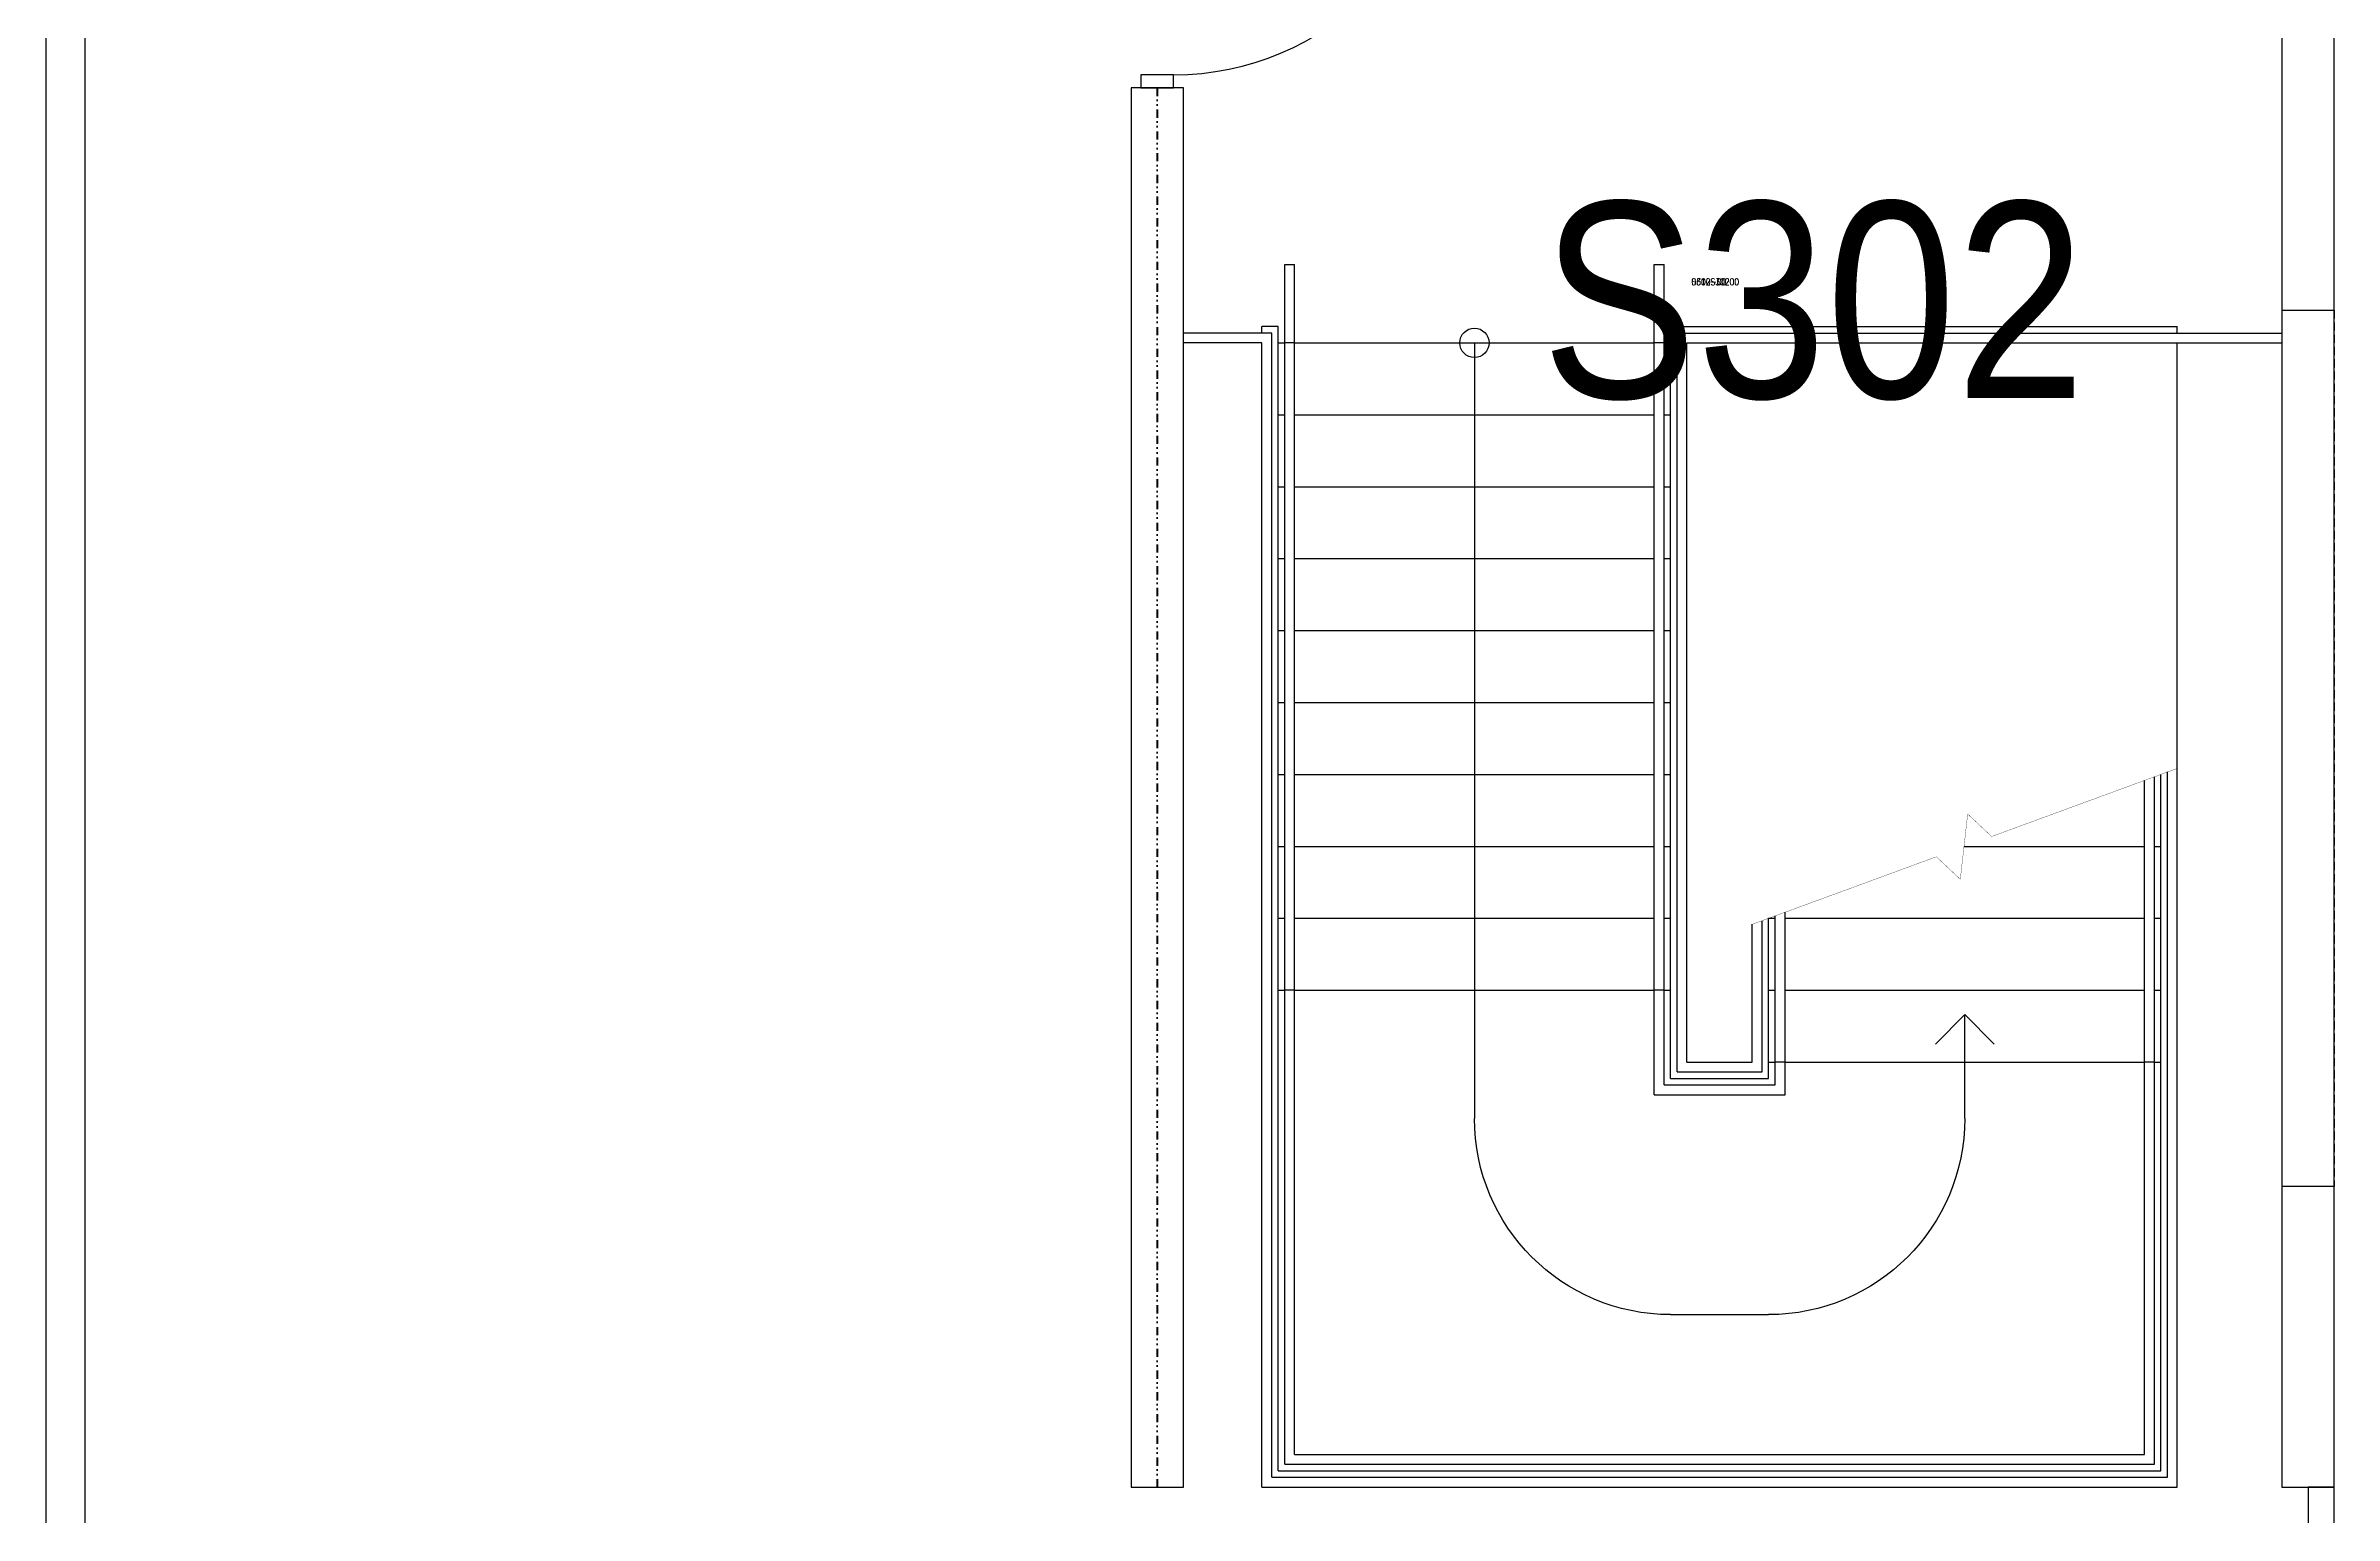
# Model space of a CAD drawing. Header units: inches. Extents: x -2562 to 2562, y -70 to 1203.
# Drawn here: x 2208 to 2558, y 758.7 to 983.4 of the extents above; entities that cross this region are included whole.
import ezdxf

# ---------------------------------------------------------------- set-up
doc = ezdxf.new("R2010")
doc.units = ezdxf.units.IN
doc.header["$LTSCALE"] = 10
doc.header["$MEASUREMENT"] = 0
doc.linetypes.add('DIVIDE', pattern=[1.25, 0.5, -0.25, 0, -0.25, 0, -0.25])
doc.linetypes.add('HIDDEN2', pattern=[0.1875, 0.125, -0.0625])
doc.layers.get('0').update_dxf_attribs({"linetype": 'CONTINUOUS'})
for name, color, linetype in [('A-DOOR', 2, 'CONTINUOUS'), ('A-FLOR', 3, 'CONTINUOUS'), ('A-IDEN-RNUM', 7, 'CONTINUOUS'), ('A-IDEN-SNUM', 4, 'CONTINUOUS'), ('A-IDEN-VNUM', 4, 'CONTINUOUS'), ('A-WALL', 5, 'CONTINUOUS')]:
    doc.layers.add(name, color=color, linetype=linetype)
doc.styles.add('ROOMSNUMBER', font='TXT.SHX', dxfattribs={"height": 1})
doc.styles.add('ROOMVNUMBER', font='arial.ttf', dxfattribs={"width": 0.85, "height": 30})

# ---------------------------------------------------------------- blocks, each defined once
blk = doc.blocks.new('AecRight')
at = {"color": 0, "linetype": 'ByBlock', "lineweight": -2}
for p, q in [((0, 0), (-0.5, 0.5)), ((-0.5, -0.5), (0, 0))]:
    blk.add_line(p, q, dxfattribs=at)
blk = doc.blocks.new('_Small')
at = {"color": 0, "linetype": 'ByBlock', "lineweight": -2}
blk.add_circle((0, 0), 0.25, dxfattribs=at)

msp = doc.modelspace()

# ---------------------------------------------------------------- linework, layer by layer
at = {"layer": 'A-DOOR', "linetype": 'Continuous', "lineweight": -3}
msp.add_lwpolyline([(2375.5, 979), (2375.5, 977), (2380.5, 977), (2380.5, 979)], close=True, dxfattribs=at)
msp.add_arc((2380.5, 1021), 42, 270, 0, dxfattribs=at)
at = {"layer": 'A-FLOR'}
for p, q in [((2397.5, 766.5), (2397.5, 950)), ((2397.5, 950), (2399, 950)), ((2399, 768), (2399, 950)), ((2454, 823), (2454, 950)), ((2454, 950), (2455.5, 950)), ((2455.5, 824.5), (2455.5, 950)), ((2395.5, 939.5), (2381.99, 939.5)), ((2396.5, 940.5), (2394, 940.5)), ((2394, 939.5), (2394, 940.5)), ((2395.5, 764.5), (2395.5, 939.5)), ((2396.5, 765.5), (2396.5, 940.5)), ((2456.5, 825.5), (2456.5, 940.5)), ((2456.5, 940.5), (2534, 940.5)), ((2457.5, 826.5), (2457.5, 939.5)), ((2457.5, 939.5), (2550, 939.5)), ((2534, 939.5), (2534, 940.5)), ((2394, 938), (2381.99, 938)), ((2394, 763), (2394, 938)), ((2396.5, 938), (2397.5, 938)), ((2399, 938), (2397.5, 938)), ((2399, 938), (2454, 938)), ((2455.5, 938), (2454, 938)), ((2455.5, 938), (2456.5, 938)), ((2459, 828), (2459, 938)), ((2459, 938), (2534, 938)), ((2534, 763), (2534, 938)), ((2534, 938), (2550, 938)), ((2396.5, 927), (2397.5, 927)), ((2399, 927), (2454, 927)), ((2455.5, 927), (2456.5, 927)), ((2396.5, 916), (2397.5, 916)), ((2399, 916), (2454, 916)), ((2455.5, 916), (2456.5, 916)), ((2396.5, 905), (2397.5, 905)), ((2399, 905), (2454, 905)), ((2455.5, 905), (2456.5, 905)), ((2396.5, 894), (2397.5, 894)), ((2399, 894), (2454, 894)), ((2455.5, 894), (2456.5, 894)), ((2396.5, 883), (2397.5, 883)), ((2399, 883), (2454, 883)), ((2455.5, 883), (2456.5, 883)), ((2396.5, 872), (2397.5, 872)), ((2399, 872), (2454, 872)), ((2455.5, 872), (2456.5, 872)), ((2530.5, 766.5), (2530.5, 871.63)), ((2531.5, 765.5), (2531.5, 872)), ((2532.5, 764.5), (2532.5, 872.37)), ((2529, 768), (2529, 871.08)), ((2396.5, 861), (2397.5, 861)), ((2399, 861), (2454, 861)), ((2455.5, 861), (2456.5, 861)), ((2501.38, 861), (2529, 861)), ((2530.5, 861), (2531.5, 861)), ((2474, 823), (2474, 850.92)), ((2396.5, 850), (2397.5, 850)), ((2399, 850), (2454, 850)), ((2455.5, 850), (2456.5, 850)), ((2469, 828), (2469, 849.08)), ((2470.5, 826.5), (2470.5, 849.63)), ((2471.5, 825.5), (2471.5, 850)), ((2471.5, 850), (2472.5, 850)), ((2472.5, 824.5), (2472.5, 850.37)), ((2474, 850), (2529, 850)), ((2530.5, 850), (2531.5, 850)), ((2396.5, 839), (2397.5, 839)), ((2399, 839), (2397.5, 839)), ((2399, 839), (2454, 839)), ((2455.5, 839), (2454, 839)), ((2455.5, 839), (2456.5, 839)), ((2471.5, 839), (2472.5, 839)), ((2474, 839), (2529, 839)), ((2530.5, 839), (2531.5, 839)), ((2457.5, 826.5), (2470.5, 826.5)), ((2459, 828), (2469, 828)), ((2471.5, 828), (2472.5, 828)), ((2474, 828), (2472.5, 828)), ((2474, 828), (2529, 828)), ((2530.5, 828), (2529, 828)), ((2530.5, 828), (2531.5, 828)), ((2454, 823), (2474, 823)), ((2455.5, 824.5), (2472.5, 824.5)), ((2456.5, 825.5), (2471.5, 825.5)), ((2399, 768), (2529, 768)), ((2395.5, 764.5), (2532.5, 764.5)), ((2396.5, 765.5), (2531.5, 765.5)), ((2397.5, 766.5), (2530.5, 766.5)), ((2394, 763), (2534, 763))]:
    msp.add_line(p, q, dxfattribs=at)
at = {"layer": 'A-FLOR', "linetype": 'Continuous', "lineweight": -3}
for p, q in [((2426.5, 938), (2426.5, 819.38)), ((2501.5, 819.38), (2501.5, 835.26)), ((2456.5, 789.38), (2466.5, 789.38)), ((2466.5, 789.38), (2471.5, 789.38))]:
    msp.add_line(p, q, dxfattribs=at)
at = {"layer": 'A-FLOR', "const_width": 0.045}
msp.add_lwpolyline([(2469, 849.08), (2497.15, 859.4), (2500.81, 855.95), (2501.94, 865.95), (2505.6, 862.5), (2534, 872.92)], dxfattribs=at)
at = {"layer": 'A-FLOR', "linetype": 'Continuous', "lineweight": -3, "extrusion": (4.89843e-16, 0, -1)}
for centre, start, end in [((-2456.5, 819.38), 270, 0), ((-2471.5, 819.38), 180, 270)]:
    msp.add_arc(centre, 30, start, end, dxfattribs=at)
at = {"layer": 'A-WALL', "linetype": 'Continuous', "lineweight": -3}
for p, q in [((2208, 1145), (2208, 495)), ((2214, 495), (2214, 1139)), ((2550, 1027), (2550, 943)), ((2558, 943), (2558, 1027)), ((2382, 977), (2374, 977)), ((2374, 977), (2374, 763)), ((2382, 763), (2382, 977)), ((2550, 943), (2558, 943)), ((2550, 943), (2550, 809)), ((2558, 809), (2558, 943)), ((2558, 809), (2550, 809)), ((2550, 809), (2550, 763)), ((2558, 763), (2558, 809)), ((2374, 763), (2382, 763)), ((2550, 763), (2558, 763)), ((2558, 763), (2554, 763)), ((2554, 763), (2554, 743)), ((2558, 743), (2558, 763))]:
    msp.add_line(p, q, dxfattribs=at)
at = {"layer": 'A-WALL', "linetype": 'DIVIDE', "lineweight": 211, "ltscale": 0.25}
msp.add_line((2378, 977), (2378, 763), dxfattribs=at)
at = {"layer": 'A-WALL', "linetype": 'HIDDEN2', "lineweight": -3}
for p, q in [((2550, 943), (2550, 809)), ((2558, 943), (2558, 809))]:
    msp.add_line(p, q, dxfattribs=at)

# ---------------------------------------------------------------- block references
at = {"layer": 'A-FLOR', "linetype": 'Continuous', "lineweight": -3, "yscale": 9, "zscale": 9, "rotation": 270}
for name, p, xscale in [('_Small', (2426.5, 938), 9), ('AecRight', (2501.5, 835.26), -9)]:
    msp.add_blockref(name, p, dxfattribs=dict(at, xscale=xscale))

# ---------------------------------------------------------------- texts
at = {"layer": 'A-IDEN-RNUM', "style": 'ROOMSNUMBER', "width": 0.85}
msp.add_text('S302-00', height=1, rotation=360, dxfattribs=at).set_placement((2459.69, 946.84))
at = {"layer": 'A-IDEN-SNUM', "style": 'ROOMSNUMBER', "width": 0.85}
msp.add_text('0610S30200', height=1, rotation=360, dxfattribs=at).set_placement((2459.69, 946.84))
at = {"layer": 'A-IDEN-VNUM', "style": 'ROOMVNUMBER', "width": 0.85}
msp.add_text('S302', height=30, rotation=360, dxfattribs=at).set_placement((2436.75, 929.57))

doc.saveas('drawing.dxf')
